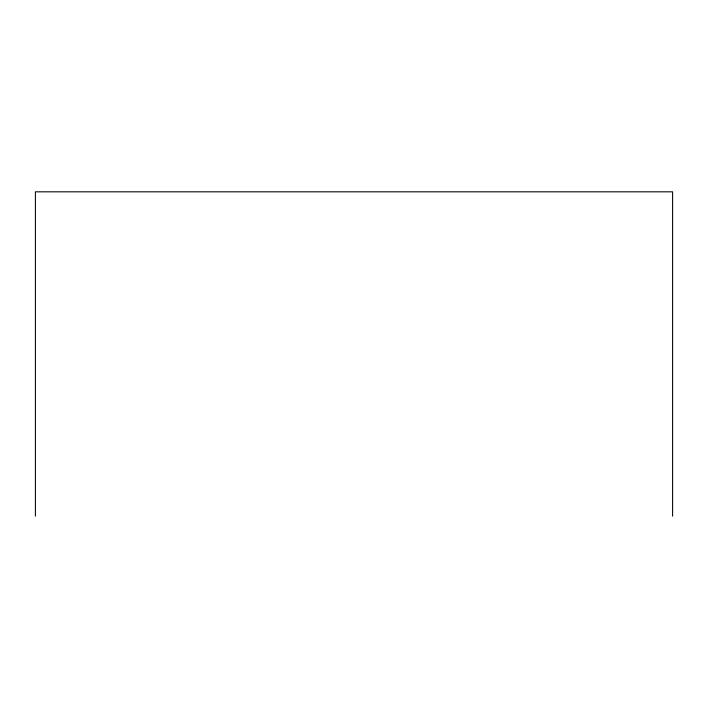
<?xml version="1.0" encoding="UTF-8"?>
<svg xmlns="http://www.w3.org/2000/svg" width="708" height="708" viewBox="0 0 708 708"><rect width="100%" height="100%" fill="white"/><g stroke="black" fill="none" stroke-linecap="round" stroke-linejoin="round"><path stroke-width="1.06" d="M672.6 516.176L672.6 191.824L35.4 191.824L35.4 516.176"/></g></svg>
